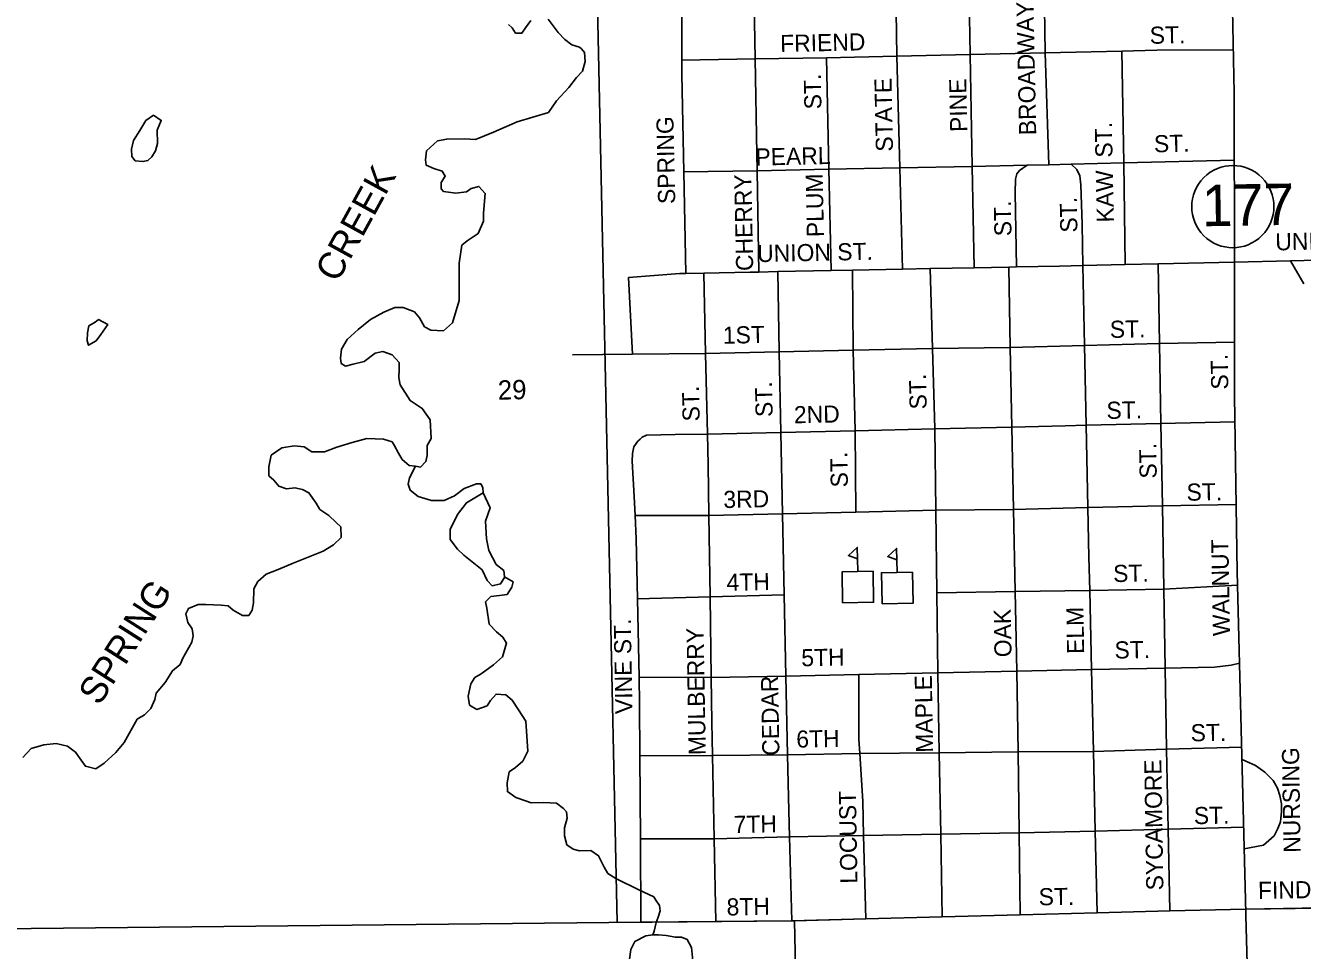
# Model space of a CAD drawing. Extents: x 77.09 to 81.5, y -9.48 to -5.47.
# Drawn here: x 78.39 to 79.382, y -8.899 to -8.18 of the extents above; entities that cross this region are included whole.
import ezdxf

# ---------------------------------------------------------------- set-up
doc = ezdxf.new("R2010")
doc.units = 0
for name, color, linetype in [('PL City City Limits and Fill', 7, 'Continuous'), ('PL City K Route', 7, 'Continuous'), ('PL City K Rte Shields', 7, 'Continuous'), ('PL City Lakes', 7, 'Continuous'), ('PL City Local Rd Street Names', 7, 'Continuous'), ('PL City Local Roads', 7, 'Continuous'), ('PL City River and Creek Text', 7, 'Continuous'), ('PL City Rivers', 7, 'Continuous'), ('PL City Schools', 7, 'Continuous'), ('PL City Section Lines', 7, 'Continuous'), ('PL City Tributaries', 7, 'Continuous')]:
    doc.layers.add(name, color=color, linetype=linetype)

msp = doc.modelspace()

# ---------------------------------------------------------------- linework, layer by layer
at = {"layer": 'PL City City Limits and Fill'}
for points in [[(78.85004, -8.87718), (78.83063, -7.97271), (78.82864, -7.87778)], [(79.47245, -8.865), (79.33829, -8.86671), (79.27931, -8.86824), (79.22284, -8.86969), (79.16296, -8.87124), (79.10252, -8.8728), (79.04313, -8.87433), (78.98561, -8.87578), (78.85004, -8.87718)]]:
    msp.add_lwpolyline(points, dxfattribs=at)
at = {"layer": 'PL City K Route'}
msp.add_lwpolyline([(79.35351, -9.37083), (79.34741, -9.09922), (79.34731, -9.09489), (79.34555, -9.04527), (79.3403, -8.94611), (79.33842, -8.87204), (79.33837, -8.87004), (79.33165, -8.60488), (79.32944, -8.46817), (79.32938, -8.36932), (79.32929, -8.23252), (79.32682, -8.11593), (79.32505, -8.03281), (79.32428, -7.99662), (79.32406, -7.95317), (79.3193, -7.73438), (79.31121, -7.36186)], dxfattribs=at)
at = {"layer": 'PL City K Rte Shields'}
msp.add_ellipse((79.32823, -8.32103), major_axis=(0.02257, 0.02257), ratio=0.999761, dxfattribs=at)
at = {"layer": 'PL City Lakes'}
for points in [[(78.48972, -8.25002), (78.48381, -8.25425), (78.47904, -8.26191), (78.47428, -8.26957), (78.47276, -8.2765), (78.47284, -8.28201), (78.47561, -8.28542), (78.48159, -8.28601), (78.48538, -8.28526), (78.4886, -8.28246), (78.49124, -8.27759), (78.49278, -8.27204), (78.49262, -8.2617), (78.49575, -8.25406)], [(78.44713, -8.40865), (78.44445, -8.41076), (78.43961, -8.4136), (78.43861, -8.41913), (78.43816, -8.42535), (78.4393, -8.42878), (78.44522, -8.42524), (78.44895, -8.42035), (78.45426, -8.41268)], [(78.74577, -8.54329), (78.73286, -8.55109), (78.72594, -8.56016), (78.72015, -8.57198), (78.72027, -8.57957), (78.72582, -8.58707), (78.73079, -8.59182), (78.73849, -8.5979), (78.74509, -8.60332), (78.74902, -8.61153), (78.75288, -8.61561), (78.75938, -8.61413), (78.76256, -8.60925), (78.76255, -8.60856), (78.76193, -8.60374), (78.75588, -8.59901), (78.75028, -8.58806), (78.74851, -8.57912), (78.74775, -8.56534), (78.75139, -8.55493)], [(78.86644, -8.92837), (78.86915, -8.92833), (78.87288, -8.92344), (78.87819, -8.91577), (78.8841, -8.91154), (78.88899, -8.91215), (78.89663, -8.9141), (78.90369, -8.91399), (78.90853, -8.91115), (78.90842, -8.90426), (78.90776, -8.89668), (78.9044, -8.89052), (78.90003, -8.88852), (78.89514, -8.8886), (78.88806, -8.88733), (78.88207, -8.88674), (78.87773, -8.88681), (78.87231, -8.88758), (78.86369, -8.89186), (78.86053, -8.89811), (78.85956, -8.90572), (78.86028, -8.91674), (78.86144, -8.92155), (78.86318, -8.92842)]]:
    msp.add_lwpolyline(points, close=True, dxfattribs=at)
at = {"layer": 'PL City Local Roads'}
for points in [[(78.90015, -8.20728), (78.90035, -8.12115)], [(78.95708, -8.2062), (78.9555, -8.1198)], [(79.0671, -8.20417), (79.06599, -8.11708)], [(79.12405, -8.20287), (79.12271, -8.11569)], [(79.18235, -8.20154), (79.18105, -8.11426)], [(79.0671, -8.20417), (79.12405, -8.20287)], [(79.12405, -8.20287), (79.18235, -8.20154)], [(79.12573, -8.28983), (79.12405, -8.20287)], [(79.18235, -8.20154), (79.24201, -8.20018)], [(79.1853, -8.28849), (79.18235, -8.20154)], [(79.24201, -8.20018), (79.26917, -8.19956), (79.32859, -8.19927)], [(79.24359, -8.28709), (79.24201, -8.20018)], [(78.9017, -8.2941), (78.90012, -8.2182), (78.90015, -8.20728)], [(78.90015, -8.20728), (78.95708, -8.2062)], [(78.95708, -8.2062), (79.01249, -8.20542)], [(78.95867, -8.29327), (78.95844, -8.28024), (78.95708, -8.2062)], [(79.01249, -8.20542), (79.0671, -8.20417)], [(79.01446, -8.29195), (79.01249, -8.20542)], [(79.06947, -8.29089), (79.0671, -8.20417)], [(78.95867, -8.29327), (79.01446, -8.29195)], [(79.01446, -8.29195), (79.06947, -8.29089)], [(79.01625, -8.37071), (79.01446, -8.29195)], [(79.06947, -8.29089), (79.12573, -8.28983)], [(79.07161, -8.36961), (79.06947, -8.29089)], [(79.12573, -8.28983), (79.16851, -8.28887)], [(79.12725, -8.3685), (79.12573, -8.28983)], [(79.16027, -8.36784), (79.1592, -8.31033), (79.15947, -8.29968), (79.16053, -8.29568), (79.1624, -8.29302), (79.16851, -8.28887)], [(79.16851, -8.28887), (79.1853, -8.28849)], [(79.1853, -8.28849), (79.2026, -8.28808)], [(79.2026, -8.28808), (79.24359, -8.28709)], [(79.21167, -8.36679), (79.21113, -8.33456), (79.21006, -8.3042), (79.20926, -8.29701), (79.20713, -8.29222), (79.2026, -8.28808)], [(79.24359, -8.28709), (79.32933, -8.28503)], [(79.2447, -8.36608), (79.24359, -8.28709)], [(78.9017, -8.2941), (78.95867, -8.29327)], [(78.90333, -8.37294), (78.9017, -8.2941)], [(78.96006, -8.37184), (78.95867, -8.29327)], [(79.37301, -8.36321), (79.50056, -8.36014)], [(78.96006, -8.37184), (78.97466, -8.37154)], [(78.97466, -8.37154), (79.01625, -8.37071)], [(78.97588, -8.43386), (78.97466, -8.37154)], [(79.01625, -8.37071), (79.03271, -8.37039)], [(79.03271, -8.37039), (79.07161, -8.36961)], [(79.03327, -8.43257), (79.03271, -8.37039)], [(79.07161, -8.36961), (79.09316, -8.36918)], [(79.09316, -8.36918), (79.12725, -8.3685)], [(79.09489, -8.43118), (79.09316, -8.36918)], [(79.12725, -8.3685), (79.15414, -8.36796)], [(79.15414, -8.36796), (79.16027, -8.36784)], [(79.15534, -8.43041), (79.15414, -8.36796)], [(79.16027, -8.36784), (79.19355, -8.36718), (79.21167, -8.36679)], [(79.21167, -8.36679), (79.2447, -8.36608)], [(79.213, -8.4288), (79.21167, -8.36679)], [(79.2447, -8.36608), (79.27022, -8.36553)], [(79.27022, -8.36553), (79.32937, -8.36426)], [(79.27131, -8.42749), (79.27022, -8.36553)], [(79.32937, -8.36426), (79.37301, -8.36321)], [(79.37301, -8.36321), (79.38346, -8.38112)], [(78.85878, -8.37621), (78.89853, -8.37303), (78.90333, -8.37294)], [(78.86179, -8.43578), (78.85878, -8.37621)], [(78.90333, -8.37294), (78.91716, -8.37267)], [(78.91716, -8.37267), (78.95338, -8.37197), (78.96006, -8.37184)], [(78.91862, -8.43518), (78.91716, -8.37267)], [(79.03327, -8.43257), (79.09489, -8.43118)], [(79.09489, -8.43118), (79.15534, -8.43041)], [(79.09664, -8.49368), (79.09489, -8.43118)], [(79.15534, -8.43041), (79.213, -8.4288)], [(79.15652, -8.49225), (79.15534, -8.43041)], [(79.213, -8.4288), (79.27131, -8.42749)], [(79.21433, -8.49089), (79.213, -8.4288)], [(79.27131, -8.42749), (79.32941, -8.42642)], [(79.27239, -8.4896), (79.27131, -8.42749)], [(78.81518, -8.43627), (78.86179, -8.43578)], [(78.86179, -8.43578), (78.91862, -8.43518)], [(78.91862, -8.43518), (78.97588, -8.43386)], [(78.92008, -8.49789), (78.91862, -8.43518)], [(78.97588, -8.43386), (79.03327, -8.43257)], [(78.9771, -8.49653), (78.97588, -8.43386)], [(79.03486, -8.49515), (79.03327, -8.43257)], [(79.21433, -8.49089), (79.27239, -8.4896)], [(79.27239, -8.4896), (79.32976, -8.48832)], [(79.27346, -8.55342), (79.27239, -8.4896)], [(78.86777, -8.50164), (78.8695, -8.50004), (78.8727, -8.49871), (78.89506, -8.49818), (78.92008, -8.49789)], [(78.92008, -8.49789), (78.9771, -8.49653)], [(78.9212, -8.56087), (78.92063, -8.52135), (78.92008, -8.49789)], [(78.9771, -8.49653), (79.03486, -8.49515)], [(78.9784, -8.5598), (78.9771, -8.49653)], [(79.03486, -8.49515), (79.09664, -8.49368)], [(79.03542, -8.55841), (79.03486, -8.49515)], [(79.09664, -8.49368), (79.15652, -8.49225)], [(79.09744, -8.55689), (79.09664, -8.49368)], [(79.15652, -8.49225), (79.19808, -8.49126), (79.21433, -8.49089)], [(79.15788, -8.55634), (79.15652, -8.49225)], [(79.21565, -8.55477), (79.21433, -8.49089)], [(78.86383, -8.56092), (78.86311, -8.54611), (78.86152, -8.51868), (78.86178, -8.51283), (78.86285, -8.50777), (78.86604, -8.50324), (78.86777, -8.50164)], [(78.9212, -8.56087), (78.9784, -8.5598)], [(78.9784, -8.5598), (79.03542, -8.55841)], [(78.9797, -8.62263), (78.9784, -8.5598)], [(79.03542, -8.55841), (79.09744, -8.55689)], [(79.09744, -8.55689), (79.15788, -8.55634)], [(79.09825, -8.62108), (79.09744, -8.55689)], [(79.15788, -8.55634), (79.21565, -8.55477)], [(79.15922, -8.61997), (79.15788, -8.55634)], [(79.21565, -8.55477), (79.27346, -8.55342)], [(79.21705, -8.6192), (79.21645, -8.59337), (79.21565, -8.55477)], [(79.27346, -8.55342), (79.3308, -8.55235)], [(79.27454, -8.61812), (79.27346, -8.55342)], [(78.86383, -8.56092), (78.9212, -8.56087)], [(78.86568, -8.62561), (78.86471, -8.57913), (78.86383, -8.56092)], [(78.92213, -8.62424), (78.9212, -8.56087)], [(79.15922, -8.61997), (79.21705, -8.6192)], [(79.21705, -8.6192), (79.27454, -8.61812)], [(79.21847, -8.6807), (79.21705, -8.6192)], [(79.27454, -8.61812), (79.33191, -8.61519)], [(79.27557, -8.67959), (79.27454, -8.61812)], [(78.86568, -8.62561), (78.92213, -8.62424)], [(78.86694, -8.68657), (78.86568, -8.62561)], [(78.92213, -8.62424), (78.9797, -8.62263)], [(78.92305, -8.68682), (78.92213, -8.62424)], [(78.981, -8.68575), (78.9797, -8.62263)], [(79.09825, -8.62108), (79.15922, -8.61997)], [(79.09904, -8.68317), (79.09825, -8.62108)], [(79.16053, -8.6819), (79.15922, -8.61997)], [(79.27557, -8.67959), (79.3139, -8.67884), (79.32695, -8.67725), (79.33344, -8.67564)], [(78.86763, -8.74781), (78.86737, -8.7072), (78.86694, -8.68657)], [(78.86694, -8.68657), (78.92305, -8.68682)], [(78.92305, -8.68682), (78.981, -8.68575)], [(78.92405, -8.74754), (78.92356, -8.72158), (78.92305, -8.68682)], [(78.981, -8.68575), (79.03778, -8.68444)], [(78.98226, -8.74701), (78.981, -8.68575)], [(79.03778, -8.68444), (79.09904, -8.68317)], [(79.03846, -8.74589), (79.03778, -8.73476), (79.03778, -8.68444)], [(79.09904, -8.68317), (79.16053, -8.6819)], [(79.10018, -8.74539), (79.09904, -8.68317)], [(79.16053, -8.6819), (79.21847, -8.6807)], [(79.16133, -8.74461), (79.16053, -8.6819)], [(79.21847, -8.6807), (79.27557, -8.67959)], [(79.21994, -8.74434), (79.21847, -8.6807)], [(79.27681, -8.74248), (79.27557, -8.67959)], [(78.86763, -8.74781), (78.92405, -8.74754)], [(78.86803, -8.81225), (78.86763, -8.74781)], [(78.92405, -8.74754), (78.98226, -8.74701)], [(78.92528, -8.81222), (78.92405, -8.74754)], [(78.98226, -8.74701), (79.03846, -8.74589)], [(78.98379, -8.81064), (78.98293, -8.77976), (78.98226, -8.74701)], [(79.03846, -8.74589), (79.10018, -8.74539)], [(79.04142, -8.80956), (79.04071, -8.78295), (79.03846, -8.74589)], [(79.10018, -8.74539), (79.16133, -8.74461)], [(79.10134, -8.80851), (79.10018, -8.74539)], [(79.16133, -8.74461), (79.21994, -8.74434)], [(79.16214, -8.80745), (79.16133, -8.74461)], [(79.21994, -8.74434), (79.27681, -8.74248)], [(79.22137, -8.80611), (79.21994, -8.74434)], [(79.27681, -8.74248), (79.3351, -8.74087)], [(79.27805, -8.80479), (79.27681, -8.74248)], [(79.3371, -8.81998), (79.35198, -8.81704), (79.36024, -8.80985), (79.36316, -8.80426), (79.36529, -8.79893), (79.36609, -8.79094), (79.36609, -8.78508), (79.36476, -8.77843), (79.3629, -8.77284), (79.35944, -8.76698), (79.35305, -8.76032), (79.34586, -8.75526), (79.33534, -8.75047)], [(79.10134, -8.80851), (79.16214, -8.80745)], [(79.16214, -8.80745), (79.22137, -8.80611)], [(79.16296, -8.87124), (79.16214, -8.80745)], [(79.22137, -8.80611), (79.27805, -8.80479)], [(79.22284, -8.86969), (79.22137, -8.80611)], [(79.27805, -8.80479), (79.33667, -8.80316)], [(79.27931, -8.86824), (79.27805, -8.80479)], [(78.86803, -8.81225), (78.92528, -8.81222)], [(78.86844, -8.87699), (78.86803, -8.81225)], [(78.92528, -8.81222), (78.98379, -8.81064)], [(78.92649, -8.87639), (78.92528, -8.81222)], [(78.98379, -8.81064), (79.04142, -8.80956)], [(78.98561, -8.87578), (78.98379, -8.81064)], [(79.04142, -8.80956), (79.10134, -8.80851)], [(79.04313, -8.87433), (79.04142, -8.80956)], [(79.10252, -8.8728), (79.10134, -8.80851)], [(79.27931, -8.86824), (79.33829, -8.86671)], [(79.33829, -8.86671), (79.41143, -8.86556)], [(77.91073, -8.88883), (78.34489, -8.88239), (78.86844, -8.87699)], [(78.86844, -8.87699), (78.92649, -8.87639)], [(78.92649, -8.87639), (78.98561, -8.87578)], [(78.98561, -8.87578), (78.98769, -8.87576)], [(78.98769, -8.87576), (79.0431, -8.87433)], [(78.99741, -9.32365), (78.98769, -8.87576)], [(79.0431, -8.87433), (79.10252, -8.8728)], [(79.10252, -8.8728), (79.16296, -8.87124)], [(79.16296, -8.87124), (79.22284, -8.86969)], [(79.22284, -8.86969), (79.27931, -8.86824)]]:
    msp.add_lwpolyline(points, dxfattribs=at)
at = {"layer": 'PL City Rivers'}
for points in [[(78.69331, -8.52274), (78.69712, -8.52337), (78.7014, -8.51916), (78.70241, -8.51432), (78.70229, -8.50673), (78.70546, -8.50116), (78.70469, -8.48669), (78.69858, -8.47782), (78.68925, -8.47175), (78.68145, -8.45946), (78.68028, -8.45396), (78.68072, -8.44706), (78.68064, -8.44223), (78.67511, -8.43611), (78.66801, -8.43346), (78.66206, -8.43493), (78.65347, -8.44128), (78.64482, -8.44348), (78.63887, -8.44496), (78.63558, -8.44294), (78.63497, -8.43881), (78.63594, -8.4319), (78.64017, -8.42424), (78.64874, -8.41652), (78.65839, -8.40878), (78.66862, -8.4031), (78.67725, -8.39951), (78.68377, -8.39941), (78.69251, -8.40272), (78.69638, -8.40749), (78.70029, -8.41433), (78.70522, -8.41701), (78.71501, -8.41754), (78.72197, -8.41123), (78.72712, -8.3939), (78.72721, -8.36493), (78.72917, -8.3511), (78.73345, -8.34758), (78.74205, -8.34193), (78.74625, -8.33221), (78.74615, -8.326), (78.74754, -8.3108), (78.74256, -8.30536), (78.73661, -8.30684), (78.73286, -8.30965), (78.72472, -8.31047), (78.71493, -8.30925), (78.71327, -8.3072), (78.71319, -8.30238), (78.71637, -8.2975), (78.71414, -8.29339), (78.70759, -8.29143), (78.70157, -8.28876), (78.70097, -8.28463), (78.70194, -8.27772), (78.71051, -8.27), (78.71755, -8.26851), (78.73112, -8.26829), (78.73982, -8.26885), (78.74683, -8.26598), (78.75385, -8.26311), (78.77219, -8.25523), (78.79651, -8.24795), (78.80288, -8.23888), (78.81249, -8.22838), (78.81834, -8.2207), (78.82315, -8.2158), (78.82521, -8.20818), (78.82455, -8.20129), (78.82234, -8.19856), (78.82069, -8.19721), (78.81468, -8.19524), (78.80919, -8.19118), (78.80422, -8.18574), (78.79645, -8.17552)], [(78.78289, -8.17642), (78.77863, -8.18201), (78.77598, -8.18619), (78.7711, -8.18627), (78.76832, -8.18217), (78.76556, -8.17945)], [(78.38839, -8.74896), (78.3948, -8.74196), (78.40453, -8.73905), (78.41429, -8.7382), (78.42301, -8.74014), (78.42906, -8.74487), (78.4335, -8.75101), (78.43683, -8.75578), (78.44501, -8.75772), (78.45146, -8.75348), (78.46056, -8.74506), (78.46696, -8.73738), (78.47699, -8.71928), (78.48291, -8.71574), (78.48772, -8.71084), (78.49087, -8.70389), (78.49188, -8.69905), (78.49881, -8.69066), (78.50464, -8.6816), (78.51054, -8.67668), (78.51264, -8.67182), (78.5195, -8.65929), (78.52051, -8.65445), (78.51988, -8.64894), (78.51655, -8.64416), (78.51481, -8.63729), (78.51692, -8.63312), (78.52447, -8.63024), (78.53045, -8.63015), (78.5424, -8.63065), (78.54784, -8.63126), (78.5517, -8.63464), (78.55882, -8.63867), (78.56371, -8.63859), (78.56636, -8.63441), (78.56736, -8.62888), (78.56773, -8.61784), (78.5709, -8.61227), (78.57733, -8.60665), (78.5865, -8.60306), (78.59837, -8.59804), (78.62158, -8.58871), (78.62965, -8.58375), (78.63553, -8.57814), (78.6354, -8.56987), (78.63155, -8.56648), (78.62603, -8.56105), (78.61889, -8.55633), (78.6161, -8.55154), (78.61054, -8.54335), (78.60561, -8.54067), (78.59962, -8.53939), (78.59312, -8.54018), (78.58711, -8.5382), (78.58323, -8.53344), (78.57938, -8.53005), (78.57927, -8.52315), (78.5813, -8.51415), (78.58936, -8.50851), (78.59911, -8.50697), (78.60672, -8.50754), (78.61276, -8.51159), (78.62253, -8.51143), (78.63225, -8.50783), (78.64414, -8.5042), (78.6555, -8.50126), (78.66854, -8.50174), (78.67509, -8.50371), (78.67676, -8.50644), (78.68012, -8.5126), (78.68291, -8.51738), (78.68841, -8.52212), (78.69331, -8.52274)]]:
    msp.add_lwpolyline(points, dxfattribs=at)
at = {"layer": 'PL City Schools'}
for p, q in [((79.0368, -8.60454), (79.03663, -8.59469)), ((79.0674, -8.60531), (79.06722, -8.59546))]:
    msp.add_line(p, q, dxfattribs=at)
for points in [[(79.03663, -8.59469), (79.02957, -8.59198), (79.03646, -8.58579)], [(79.06722, -8.59546), (79.06016, -8.59275), (79.06706, -8.58656)], [(79.02512, -8.62882), (79.02468, -8.60477), (79.04874, -8.60432), (79.04917, -8.62838)], [(79.05571, -8.62959), (79.05528, -8.60553), (79.07933, -8.60509), (79.07977, -8.62915)]]:
    msp.add_lwpolyline(points, close=True, dxfattribs=at)
at = {"layer": 'PL City Tributaries'}
for points in [[(78.74577, -8.54329), (78.74571, -8.53916), (78.74403, -8.53642), (78.74078, -8.53647), (78.73106, -8.54008), (78.72354, -8.54571), (78.71545, -8.54929), (78.70568, -8.54944), (78.69531, -8.54616), (78.68926, -8.54143), (78.68756, -8.53662), (78.68857, -8.53178), (78.69331, -8.52274)], [(78.87773, -8.88681), (78.87877, -8.88403), (78.88029, -8.87711), (78.88186, -8.87294), (78.88341, -8.86809), (78.8828, -8.86396), (78.88002, -8.85987), (78.87835, -8.85713), (78.86686, -8.8518), (78.8488, -8.84311), (78.84276, -8.83907), (78.83997, -8.83429), (78.83548, -8.82539), (78.82945, -8.82135), (78.82076, -8.82148), (78.81585, -8.82018), (78.81091, -8.81681), (78.80917, -8.80994), (78.80907, -8.80373), (78.81113, -8.79611), (78.81051, -8.79129), (78.80829, -8.78857), (78.8028, -8.78452), (78.79301, -8.78398), (78.78324, -8.78414), (78.77942, -8.78282), (78.77123, -8.78019), (78.76464, -8.77546), (78.76453, -8.76856), (78.76603, -8.76026), (78.77086, -8.75674), (78.77676, -8.75182), (78.78044, -8.74417), (78.77898, -8.72074), (78.77341, -8.71186), (78.7684, -8.70435), (78.76345, -8.70029), (78.75584, -8.69972), (78.75157, -8.70462), (78.74892, -8.7088), (78.74082, -8.71168), (78.73534, -8.70832), (78.73414, -8.70144), (78.73616, -8.69175), (78.73934, -8.68687), (78.74419, -8.68404), (78.75385, -8.67699), (78.76081, -8.67067), (78.76391, -8.66028), (78.76112, -8.65549), (78.75616, -8.65143), (78.75064, -8.64531), (78.74881, -8.63292), (78.74765, -8.62811), (78.75193, -8.6239), (78.75843, -8.62311), (78.7644, -8.62233), (78.76811, -8.61675), (78.76913, -8.6126), (78.76255, -8.60856)]]:
    msp.add_lwpolyline(points, dxfattribs=at)

# ---------------------------------------------------------------- texts
at = {"layer": 'PL City K Rte Shields'}
msp.add_text('177', height=0.0322, rotation=0.89952, dxfattribs=at).set_placement((79.30432, -8.33633))
at = {"layer": 'PL City Local Rd Street Names'}
for s, rotation, p in [('BROADWAY', 91.211, (79.17551, -8.26542)), ('ST.', 1.26405, (79.26379, -8.19462)), ('FRIEND', 1.27521, (78.97671, -8.20102)), ('ST.', 91.23205, (79.00873, -8.24533)), ('STATE', 91.21169, (79.06425, -8.2782)), ('PINE', 91.20862, (79.12198, -8.26288)), ('SPRING', 91.22138, (78.8951, -8.31886)), ('KAW  ST.', 91.16737, (79.23582, -8.3332)), ('ST.', 1.22071, (79.26706, -8.27889)), ('PEARL', 1.23791, (78.95751, -8.28917)), ('CHERRY', 91.17741, (78.95567, -8.37092)), ('PLUM', 91.17748, (79.01063, -8.34459)), ('ST.', 91.17045, (79.15634, -8.34392)), ('ST.', 91.16737, (79.20754, -8.34108)), ('UNION ST.', 1.18939, (79.36132, -8.35508)), ('UNION ST.', 1.18939, (78.95882, -8.36418)), ('ST.', 1.1426, (79.23276, -8.42306)), ('1ST', 1.16912, (78.93217, -8.42761)), ('ST.', 91.09034, (79.32473, -8.46305)), ('ST.', 91.11948, (78.9708, -8.48438)), ('ST.', 91.10619, (79.09044, -8.47845)), ('ST.', 91.12773, (78.91412, -8.48777)), ('2ND', 1.12868, (78.98739, -8.48938)), ('ST.', 1.10871, (79.23016, -8.48599)), ('ST.', 91.05974, (79.26915, -8.5322)), ('ST.', 91.08291, (79.02921, -8.53906)), ('ST.', 1.07156, (79.29236, -8.54958)), ('3RD', 1.10549, (78.93258, -8.55522)), ('WALNUT', 90.99877, (79.32602, -8.65454)), ('ST.', 1.03904, (79.23535, -8.61275)), ('4TH', 1.0752, (78.93505, -8.61957)), ('OAK', 91.00534, (79.15638, -8.67099)), ('ELM', 91.00141, (79.21276, -8.66842)), ('VINE ST.', 91.03693, (78.8619, -8.71511)), ('MULBERRY', 91.03332, (78.91885, -8.74702)), ('ST.', 1.01073, (79.23641, -8.67217)), ('5TH', 1.03726, (78.9931, -8.67819)), ('CEDAR', 91.01622, (78.97605, -8.74754)), ('MAPLE', 91.01433, (79.09542, -8.74517)), ('6TH', 1.01005, (78.98922, -8.74138)), ('ST.', 0.9817, (79.29552, -8.7365)), ('NURSING ', 90.93333, (79.38092, -8.82291)), ('SYCAMORE', 90.93333, (79.27431, -8.85211)), ('LOCUST', 90.95702, (79.03664, -8.84693)), ('ST.', 0.95825, (79.29802, -8.80082)), ('7TH', 1.00131, (78.94051, -8.80767)), ('FINDLEY', 0.94162, (79.34787, -8.8589)), ('ST.', 0.94463, (79.17747, -8.8639)), ('8TH', 0.98492, (78.93507, -8.87176))]:
    msp.add_text(s, height=0.0133, rotation=rotation, dxfattribs=at).set_placement(p)
at = {"layer": 'PL City River and Creek Text'}
for s, rotation, p in [('CREEK', 61.21984, (78.63262, -8.38087)), ('SPRING', 57.41281, (78.44772, -8.70949))]:
    msp.add_text(s, height=0.0208, rotation=rotation, dxfattribs=at).set_placement(p)
at = {"layer": 'PL City Section Lines'}
msp.add_text('29', height=0.015, rotation=1.21382, dxfattribs=at).set_placement((78.75738, -8.47105))

doc.saveas('drawing.dxf')
